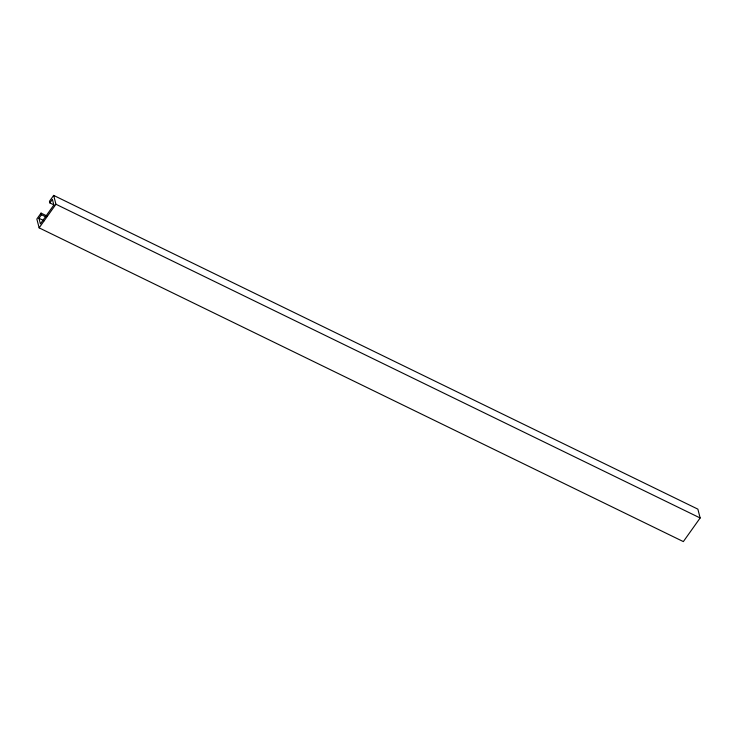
<?xml version="1.0" encoding="UTF-8"?>
<svg xmlns="http://www.w3.org/2000/svg" width="737" height="737" viewBox="0 0 737 737"><rect width="100%" height="100%" fill="white"/><g stroke="black" fill="none" stroke-linecap="round" stroke-linejoin="round"><path stroke-width="1.11" d="M47.251 216.134L41.051 213.113L36.85 219.018L39.135 227.862L683.346 541.594L700.15 517.982L697.865 509.138L53.654 195.406L49.453 201.312L49.867 202.915L54.004 204.932M49.867 202.915L52.391 199.377L53.847 205.006L40.406 223.901L38.95 218.272L41.465 214.725L41.051 213.113M39.135 227.862L55.938 204.25L53.654 195.406M55.938 204.25L700.15 517.982M41.465 214.725L45.602 216.742M38.95 218.272L44.119 220.787"/></g></svg>
